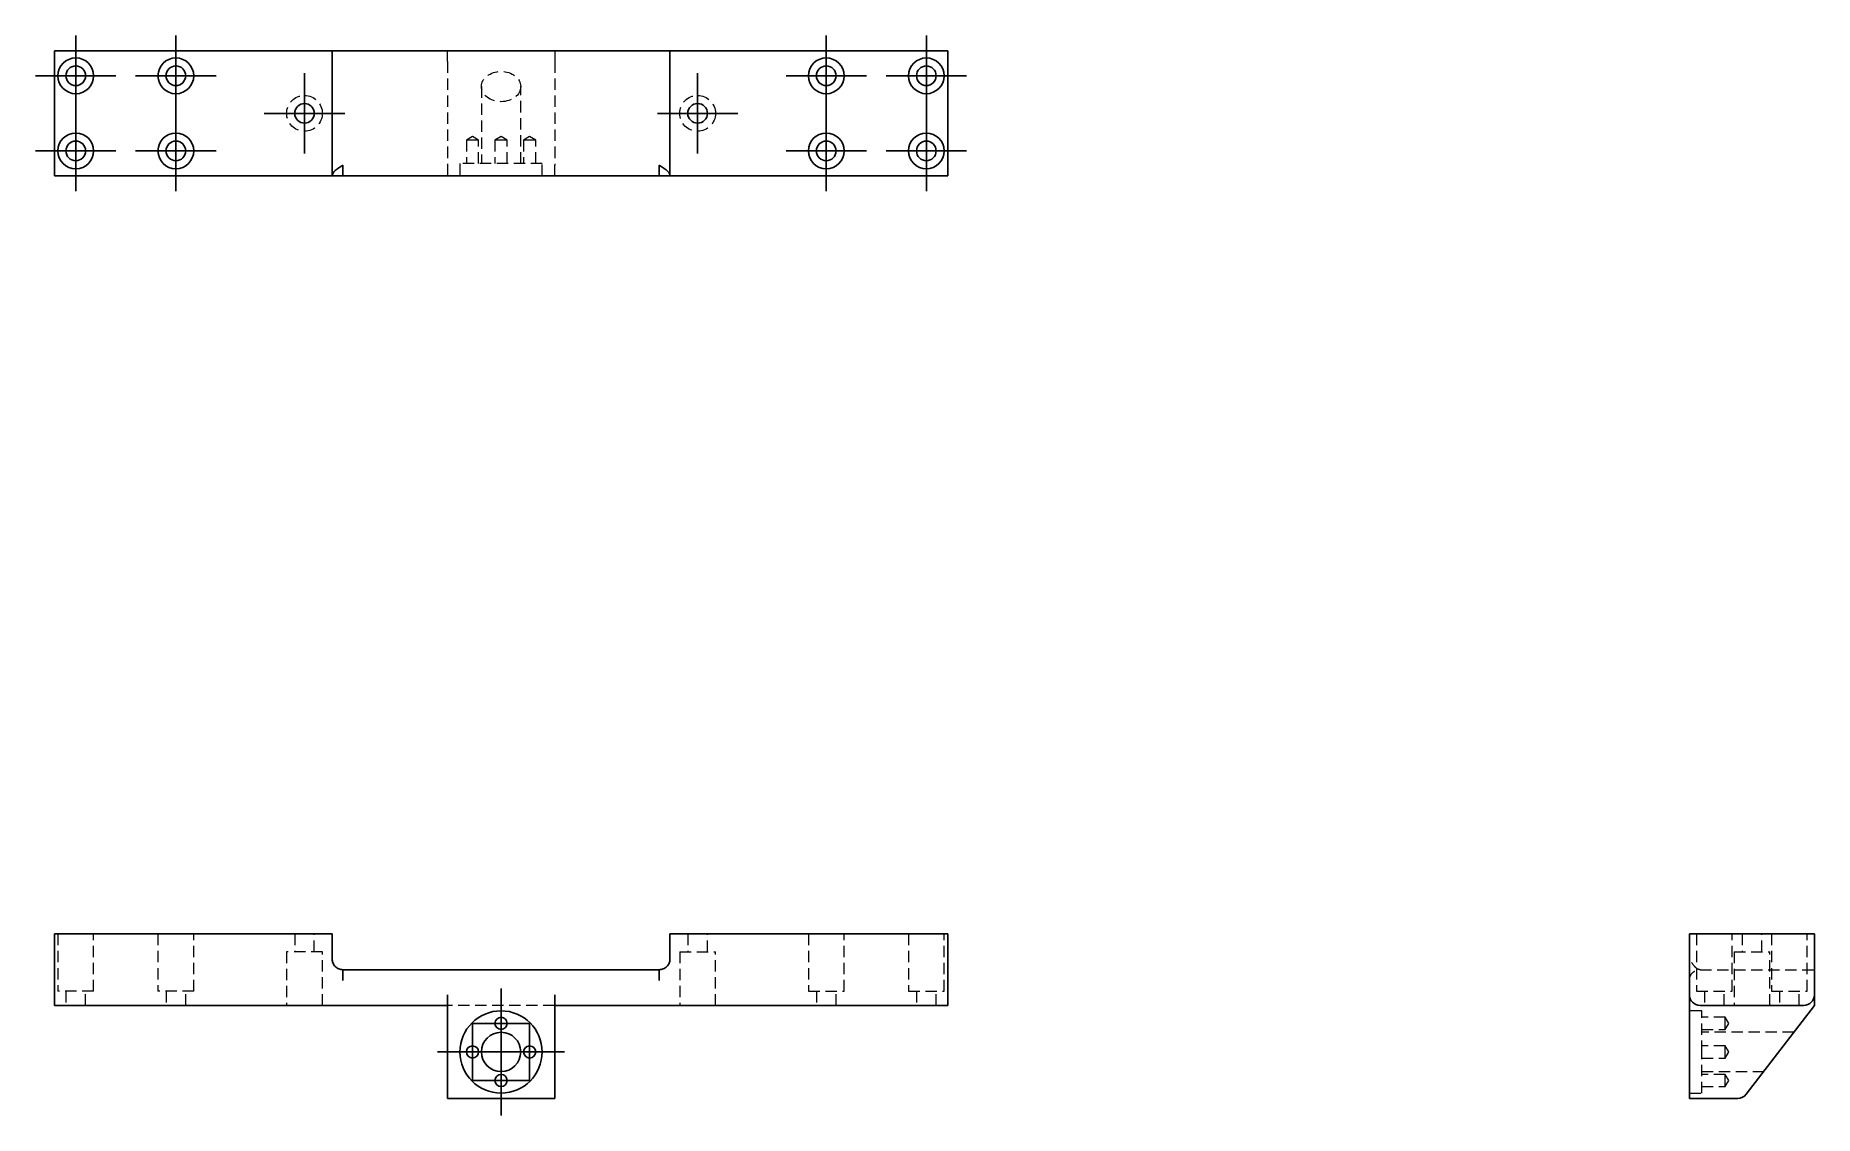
# Model space of a CAD drawing. Header units: millimetres. Extents: x 31 to 230, y 46 to 167.
import ezdxf

# ---------------------------------------------------------------- set-up
doc = ezdxf.new("R2010")
doc.units = ezdxf.units.MM
doc.linetypes.add('HIDDEN', pattern=[1.905, 1.27, -0.635])
doc.layers.add('10', color=7, linetype='Continuous')

# ---------------------------------------------------------------- blocks, each defined once
blk = doc.blocks.new('SW_CENTERMARKSYMBOL_0')
at = {"layer": '10', "color": 0}
for p, q in [((0, 2.5), (0, 3.18)), ((0, 0), (0, 2.5)), ((-2.5, 0), (-3.18, 0)), ((0, 0), (-2.5, 0)), ((0, 0), (0, -2.5)), ((0, 0), (2.5, 0)), ((2.5, 0), (3.18, 0)), ((0, -2.5), (0, -3.18))]:
    blk.add_line(p, q, dxfattribs=at)
blk = doc.blocks.new('SW_CENTERMARKSYMBOL_1')
at = {"layer": '10', "color": 0}
for p, q in [((0, 2.5), (0, 3.18)), ((0, 0), (0, 2.5)), ((-2.5, 0), (-3.18, 0)), ((0, 0), (-2.5, 0)), ((0, 0), (0, -2.5)), ((0, 0), (2.5, 0)), ((2.5, 0), (3.18, 0)), ((0, -2.5), (0, -3.18))]:
    blk.add_line(p, q, dxfattribs=at)
blk = doc.blocks.new('SW_CENTERMARKSYMBOL_2')
at = {"layer": '10', "color": 0}
for p, q in [((0, 2.5), (0, 3.18)), ((0, 0), (0, 2.5)), ((-2.5, 0), (-3.18, 0)), ((0, 0), (-2.5, 0)), ((0, 0), (0, -2.5)), ((0, 0), (2.5, 0)), ((2.5, 0), (3.18, 0)), ((0, -2.5), (0, -3.18))]:
    blk.add_line(p, q, dxfattribs=at)
blk = doc.blocks.new('SW_CENTERMARKSYMBOL_3')
at = {"layer": '10', "color": 0}
for p, q in [((0, 2.5), (0, 3.18)), ((0, 0), (0, 2.5)), ((-2.5, 0), (-3.18, 0)), ((0, 0), (-2.5, 0)), ((0, 0), (0, -2.5)), ((0, 0), (2.5, 0)), ((2.5, 0), (3.18, 0)), ((0, -2.5), (0, -3.18))]:
    blk.add_line(p, q, dxfattribs=at)
blk = doc.blocks.new('SW_CENTERMARKSYMBOL_4')
at = {"layer": '10', "color": 0}
for p, q in [((0, 5), (0, 7.1)), ((0, 0), (0, 2.5)), ((-5, 0), (-7.1, 0)), ((0, 0), (-2.5, 0)), ((0, 0), (0, -2.5)), ((0, 0), (2.5, 0)), ((5, 0), (7.1, 0)), ((0, -5), (0, -7.1))]:
    blk.add_line(p, q, dxfattribs=at)
blk = doc.blocks.new('SW_CENTERMARKSYMBOL_5')
at = {"layer": '10', "color": 0}
for p, q in [((0, 2.5), (0, 4.5)), ((0, 0), (0, 2.5)), ((-2.5, 0), (-4.5, 0)), ((0, 0), (-2.5, 0)), ((0, 0), (0, -2.5)), ((0, 0), (2.5, 0)), ((2.5, 0), (4.5, 0)), ((0, -2.5), (0, -4.5))]:
    blk.add_line(p, q, dxfattribs=at)
blk = doc.blocks.new('SW_CENTERMARKSYMBOL_6')
at = {"layer": '10', "color": 0}
for p, q in [((0, 2.5), (0, 4.5)), ((0, 0), (0, 2.5)), ((-2.5, 0), (-4.5, 0)), ((0, 0), (-2.5, 0)), ((0, 0), (0, -2.5)), ((0, 0), (2.5, 0)), ((2.5, 0), (4.5, 0)), ((0, -2.5), (0, -4.5))]:
    blk.add_line(p, q, dxfattribs=at)
blk = doc.blocks.new('SW_CENTERMARKSYMBOL_7')
at = {"layer": '10', "color": 0}
for p, q in [((0, 2.5), (0, 4.5)), ((0, 0), (0, 2.5)), ((-2.5, 0), (-4.5, 0)), ((0, 0), (-2.5, 0)), ((0, 0), (0, -2.5)), ((0, 0), (2.5, 0)), ((2.5, 0), (4.5, 0)), ((0, -2.5), (0, -4.5))]:
    blk.add_line(p, q, dxfattribs=at)
blk = doc.blocks.new('SW_CENTERMARKSYMBOL_8')
at = {"layer": '10', "color": 0}
for p, q in [((0, 2.5), (0, 4.5)), ((0, 0), (0, 2.5)), ((-2.5, 0), (-4.5, 0)), ((0, 0), (-2.5, 0)), ((0, 0), (0, -2.5)), ((0, 0), (2.5, 0)), ((2.5, 0), (4.5, 0)), ((0, -2.5), (0, -4.5))]:
    blk.add_line(p, q, dxfattribs=at)
blk = doc.blocks.new('SW_CENTERMARKSYMBOL_9')
at = {"layer": '10', "color": 0}
for p, q in [((0, 2.5), (0, 4.5)), ((0, 0), (0, 2.5)), ((-2.5, 0), (-4.5, 0)), ((0, 0), (-2.5, 0)), ((0, 0), (0, -2.5)), ((0, 0), (2.5, 0)), ((2.5, 0), (4.5, 0)), ((0, -2.5), (0, -4.5))]:
    blk.add_line(p, q, dxfattribs=at)
blk = doc.blocks.new('SW_CENTERMARKSYMBOL_10')
at = {"layer": '10', "color": 0}
for p, q in [((0, 2.5), (0, 4.5)), ((0, 0), (0, 2.5)), ((-2.5, 0), (-4.5, 0)), ((0, 0), (-2.5, 0)), ((0, 0), (0, -2.5)), ((0, 0), (2.5, 0)), ((2.5, 0), (4.5, 0)), ((0, -2.5), (0, -4.5))]:
    blk.add_line(p, q, dxfattribs=at)
blk = doc.blocks.new('SW_CENTERMARKSYMBOL_11')
at = {"layer": '10', "color": 0}
for p, q in [((0, 2.5), (0, 4.5)), ((0, 0), (0, 2.5)), ((-2.5, 0), (-4.5, 0)), ((0, 0), (-2.5, 0)), ((0, 0), (0, -2.5)), ((0, 0), (2.5, 0)), ((2.5, 0), (4.5, 0)), ((0, -2.5), (0, -4.5))]:
    blk.add_line(p, q, dxfattribs=at)
blk = doc.blocks.new('SW_CENTERMARKSYMBOL_12')
at = {"layer": '10', "color": 0}
for p, q in [((0, 2.5), (0, 4.5)), ((0, 0), (0, 2.5)), ((-2.5, 0), (-4.5, 0)), ((0, 0), (-2.5, 0)), ((0, 0), (0, -2.5)), ((0, 0), (2.5, 0)), ((2.5, 0), (4.5, 0)), ((0, -2.5), (0, -4.5))]:
    blk.add_line(p, q, dxfattribs=at)
blk = doc.blocks.new('SW_CENTERMARKSYMBOL_13')
at = {"layer": '10', "color": 0}
for p, q in [((0, 2.5), (0, 4.5)), ((0, 0), (0, 2.5)), ((-2.5, 0), (-4.5, 0)), ((0, 0), (-2.5, 0)), ((0, 0), (0, -2.5)), ((0, 0), (2.5, 0)), ((2.5, 0), (4.5, 0)), ((0, -2.5), (0, -4.5))]:
    blk.add_line(p, q, dxfattribs=at)
blk = doc.blocks.new('SW_CENTERMARKSYMBOL_14')
at = {"layer": '10', "color": 0}
for p, q in [((0, 2.5), (0, 4.5)), ((0, 0), (0, 2.5)), ((-2.5, 0), (-4.5, 0)), ((0, 0), (-2.5, 0)), ((0, 0), (0, -2.5)), ((0, 0), (2.5, 0)), ((2.5, 0), (4.5, 0)), ((0, -2.5), (0, -4.5))]:
    blk.add_line(p, q, dxfattribs=at)

msp = doc.modelspace()

# ---------------------------------------------------------------- linework, layer by layer
at = {"color": 7, "linetype": 'Continuous', "lineweight": 25}
for p, q in [((33, 165), (64.1, 165)), ((33, 165), (33, 151)), ((64.1, 151), (64.1, 165)), ((64.1, 165), (65.3, 165)), ((65.3, 165), (100.7, 165)), ((100.7, 165), (101.9, 165)), ((101.9, 165), (133, 165)), ((101.9, 151), (101.9, 165)), ((133, 165), (133, 151)), ((33, 151), (64.1, 151)), ((65.3, 151), (100.7, 151)), ((101.9, 151), (133, 151)), ((33, 66.2), (64.1, 66.2)), ((33, 59.4), (33, 66.2)), ((64.1, 66.2), (64.1, 63.4)), ((101.9, 63.4), (101.9, 66.2)), ((101.9, 66.2), (133, 66.2)), ((133, 66.2), (133, 59.4)), ((216, 66.2), (216, 59.4)), ((230, 66.2), (216, 66.2)), ((230, 66.2), (230, 59.4)), ((65.3, 62.2), (100.7, 62.2)), ((33, 58.2), (33, 59.4)), ((77, 58.2), (33, 58.2)), ((77, 47.8), (77, 59.4)), ((89, 59.4), (89, 47.8)), ((133, 58.2), (89, 58.2)), ((133, 59.4), (133, 58.2)), ((216, 59.4), (216, 47.8)), ((228.8, 58.2), (217.2, 58.2)), ((222.36, 48.27), (230, 58.2)), ((230, 58.2), (230, 59.4)), ((89, 47.8), (77, 47.8)), ((221.41, 47.8), (216, 47.8))]:
    msp.add_line(p, q, dxfattribs=at)
at = {"color": 7, "linetype": 'HIDDEN', "lineweight": 18}
for p, q in [((77, 163.8), (77, 165)), ((77, 163.8), (77, 152.2)), ((89, 165), (89, 163.8)), ((89, 163.8), (89, 152.2)), ((80.8, 161), (80.8, 152.4)), ((85.2, 152.4), (85.2, 161)), ((79.8, 155.41), (79.12, 155)), ((80.48, 155), (79.8, 155.41)), ((83, 155.41), (82.32, 155)), ((83.68, 155), (83, 155.41)), ((86.2, 155.41), (85.52, 155)), ((86.88, 155), (86.2, 155.41)), ((80.48, 155), (79.12, 155)), ((79.12, 155), (79.12, 152.4)), ((80.48, 152.4), (80.48, 155)), ((83.68, 155), (82.32, 155)), ((82.32, 155), (82.32, 152.4)), ((83.68, 152.4), (83.68, 155)), ((86.88, 155), (85.52, 155)), ((85.52, 155), (85.52, 152.4)), ((86.88, 152.4), (86.88, 155)), ((77, 152.2), (77, 151)), ((87.6, 152.4), (78.4, 152.4)), ((78.4, 152.4), (78.4, 151)), ((87.6, 151), (87.6, 152.4)), ((89, 151), (89, 152.2)), ((33.4, 66.2), (33.4, 59.8)), ((37.4, 59.8), (37.4, 66.2)), ((44.6, 66.2), (44.6, 59.8)), ((48.6, 59.8), (48.6, 66.2)), ((59.9, 66.2), (59.9, 64.2)), ((62.1, 64.2), (62.1, 66.2)), ((103.9, 66.2), (103.9, 64.2)), ((106.1, 64.2), (106.1, 66.2)), ((117.4, 66.2), (117.4, 59.8)), ((121.4, 59.8), (121.4, 66.2)), ((128.6, 66.2), (128.6, 59.8)), ((132.6, 59.8), (132.6, 66.2)), ((216.8, 66.2), (216.8, 59.8)), ((220.8, 59.8), (220.8, 66.2)), ((221.9, 66.2), (221.9, 64.2)), ((224.1, 64.2), (224.1, 66.2)), ((225.2, 66.2), (225.2, 59.8)), ((229.2, 59.8), (229.2, 66.2)), ((63, 64.2), (59, 64.2)), ((59, 64.2), (59, 58.2)), ((63, 58.2), (63, 64.2)), ((103, 64.2), (107, 64.2)), ((103, 64.2), (103, 58.2)), ((107, 58.2), (107, 64.2)), ((221, 64.2), (225, 64.2)), ((221, 64.2), (221, 58.2)), ((225, 58.2), (225, 64.2)), ((217.2, 62.2), (230, 62.2)), ((37.4, 59.8), (33.4, 59.8)), ((34.3, 59.8), (34.3, 58.2)), ((36.5, 58.2), (36.5, 59.8)), ((48.6, 59.8), (44.6, 59.8)), ((45.5, 59.8), (45.5, 58.2)), ((47.7, 58.2), (47.7, 59.8)), ((117.4, 59.8), (121.4, 59.8)), ((118.3, 59.8), (118.3, 58.2)), ((120.5, 58.2), (120.5, 59.8)), ((128.6, 59.8), (132.6, 59.8)), ((129.5, 59.8), (129.5, 58.2)), ((131.7, 58.2), (131.7, 59.8)), ((216.8, 59.8), (220.8, 59.8)), ((217.7, 59.8), (217.7, 58.2)), ((219.9, 58.2), (219.9, 59.8)), ((225.2, 59.8), (229.2, 59.8)), ((226.1, 59.8), (226.1, 58.2)), ((228.3, 58.2), (228.3, 59.8)), ((89, 58.2), (77, 58.2)), ((217.4, 57.6), (216, 57.6)), ((217.4, 53), (217.4, 57.6)), ((220, 56.88), (217.4, 56.88)), ((220, 56.2), (220, 56.88)), ((220.41, 56.2), (220, 56.88)), ((220, 55.52), (220, 56.2)), ((220, 55.52), (220.41, 56.2)), ((217.4, 55.52), (220, 55.52)), ((227.69, 55.2), (217.4, 55.2)), ((220, 53.68), (217.4, 53.68)), ((217.4, 48.4), (217.4, 53)), ((217.4, 52.32), (220, 52.32)), ((220, 53), (220, 53.68)), ((220.41, 53), (220, 53.68)), ((220, 52.32), (220, 53)), ((220, 52.32), (220.41, 53)), ((217.4, 50.8), (224.31, 50.8)), ((220, 50.48), (217.4, 50.48)), ((220, 49.8), (220, 50.48)), ((220.41, 49.8), (220, 50.48)), ((220, 49.12), (220, 49.8)), ((220, 49.12), (220.41, 49.8)), ((216, 48.4), (217.4, 48.4)), ((217.4, 49.12), (220, 49.12))]:
    msp.add_line(p, q, dxfattribs=at)
at = {"color": 7, "linetype": 'Continuous', "lineweight": 25}
for centre, radius in [((35.4, 162.2), 2), ((35.4, 162.2), 1.1), ((46.6, 162.2), 2), ((46.6, 162.2), 1.1), ((119.4, 162.2), 2), ((119.4, 162.2), 1.1), ((130.6, 162.2), 2), ((130.6, 162.2), 1.1), ((61, 158), 1.1), ((105, 158), 1.1), ((35.4, 153.8), 2), ((46.6, 153.8), 2), ((119.4, 153.8), 2), ((130.6, 153.8), 2), ((35.4, 153.8), 1.1), ((46.6, 153.8), 1.1), ((119.4, 153.8), 1.1), ((130.6, 153.8), 1.1), ((83, 53), 4.6), ((83, 56.2), 0.68), ((83, 53), 2.2), ((79.8, 53), 0.68), ((86.2, 53), 0.68), ((83, 49.8), 0.68)]:
    msp.add_circle(centre, radius, dxfattribs=at)
at = {"color": 7, "linetype": 'HIDDEN', "lineweight": 18}
for centre in [(61, 158), (105, 158)]:
    msp.add_circle(centre, 2, dxfattribs=at)
at = {"color": 7, "linetype": 'Continuous', "lineweight": 25}
for centre, start, end in [((217.2, 59.4), 180, 270), ((228.8, 59.4), 270, 0), ((221.41, 49), 270, 322.4314)]:
    msp.add_arc(centre, 1.2, start, end, dxfattribs=at)
at = {"color": 7, "linetype": 'HIDDEN', "lineweight": 18}
msp.add_ellipse((83, 161), major_axis=(2.2, 0), ratio=0.769231, dxfattribs=at)
at = {"color": 7, "linetype": 'Continuous', "lineweight": 25}
for points, knots in [([(65.3, 152.2), (65.14, 152.1), (64.99, 152), (64.7, 151.8), (64.56, 151.7), (64.34, 151.5), (64.25, 151.4), (64.13, 151.2), (64.1, 151.1), (64.1, 151)], [0, 0, 0, 0, 0.25, 0.25, 0.5, 0.5, 0.75, 0.75, 1, 1, 1, 1]), ([(65.3, 151), (65.3, 151), (65.3, 151.03), (65.3, 151.15), (65.3, 151.24), (65.3, 151.46), (65.3, 151.6), (65.3, 151.89), (65.3, 152.04), (65.3, 152.2)], [0, 0, 0, 0, 0.25, 0.25, 0.5, 0.5, 0.75, 0.75, 1, 1, 1, 1]), ([(100.7, 152.2), (100.86, 152.1), (101.01, 152), (101.3, 151.8), (101.44, 151.7), (101.66, 151.5), (101.75, 151.4), (101.87, 151.2), (101.9, 151.1), (101.9, 151)], [0, 0, 0, 0, 0.25, 0.25, 0.5, 0.5, 0.75, 0.75, 1, 1, 1, 1]), ([(100.7, 151), (100.7, 151), (100.7, 151.03), (100.7, 151.15), (100.7, 151.24), (100.7, 151.46), (100.7, 151.6), (100.7, 151.89), (100.7, 152.04), (100.7, 152.2)], [0, 0, 0, 0, 0.25, 0.25, 0.5, 0.5, 0.75, 0.75, 1, 1, 1, 1]), ([(65.3, 151), (65.18, 151), (65.06, 151), (64.87, 151), (64.79, 151), (64.56, 151), (64.45, 151), (64.28, 151), (64.21, 151), (64.12, 151), (64.1, 151), (64.1, 151)], [0, 0, 0, 0, 0.125, 0.125, 0.25, 0.25, 0.5, 0.5, 0.75, 0.75, 1, 1, 1, 1]), ([(100.7, 151), (100.82, 151), (100.94, 151), (101.13, 151), (101.21, 151), (101.44, 151), (101.55, 151), (101.72, 151), (101.79, 151), (101.88, 151), (101.9, 151), (101.9, 151)], [0, 0, 0, 0, 0.125, 0.125, 0.25, 0.25, 0.5, 0.5, 0.75, 0.75, 1, 1, 1, 1]), ([(65.3, 62.2), (65.14, 62.2), (64.99, 62.23), (64.7, 62.35), (64.56, 62.44), (64.34, 62.66), (64.25, 62.8), (64.13, 63.09), (64.1, 63.24), (64.1, 63.4)], [0, 0, 0, 0, 0.25, 0.25, 0.5, 0.5, 0.75, 0.75, 1, 1, 1, 1]), ([(65.3, 61), (65.3, 61.16), (65.3, 61.31), (65.3, 61.6), (65.3, 61.74), (65.3, 61.96), (65.3, 62.05), (65.3, 62.17), (65.3, 62.2), (65.3, 62.2)], [0, 0, 0, 0, 0.25, 0.25, 0.5, 0.5, 0.75, 0.75, 1, 1, 1, 1]), ([(100.7, 62.2), (100.86, 62.2), (101.01, 62.23), (101.3, 62.35), (101.44, 62.44), (101.66, 62.66), (101.75, 62.8), (101.87, 63.09), (101.9, 63.24), (101.9, 63.4)], [0, 0, 0, 0, 0.25, 0.25, 0.5, 0.5, 0.75, 0.75, 1, 1, 1, 1]), ([(100.7, 61), (100.7, 61.16), (100.7, 61.31), (100.7, 61.6), (100.7, 61.74), (100.7, 61.96), (100.7, 62.05), (100.7, 62.17), (100.7, 62.2), (100.7, 62.2)], [0, 0, 0, 0, 0.25, 0.25, 0.5, 0.5, 0.75, 0.75, 1, 1, 1, 1])]:
    msp.add_open_spline(points, degree=3, knots=knots, dxfattribs=at)
at = {"color": 7, "linetype": 'HIDDEN', "lineweight": 18}
for points, knots in [([(217.2, 62.2), (217.1, 62.2), (217, 62.23), (216.8, 62.35), (216.7, 62.44), (216.5, 62.66), (216.4, 62.8), (216.2, 63.09), (216.1, 63.24), (216, 63.4)], [0, 0, 0, 0, 0.25, 0.25, 0.5, 0.5, 0.75, 0.75, 1, 1, 1, 1]), ([(216, 61), (216, 61.16), (216.03, 61.31), (216.15, 61.6), (216.24, 61.74), (216.46, 61.96), (216.6, 62.05), (216.89, 62.17), (217.04, 62.2), (217.2, 62.2)], [0, 0, 0, 0, 0.25, 0.25, 0.5, 0.5, 0.75, 0.75, 1, 1, 1, 1]), ([(216, 61.23), (216, 61.22), (216, 61.16), (216, 61.14), (216, 61.12)], [0, 0, 0, 0, 0.159972, 1, 1, 1, 1]), ([(216, 61.11), (216, 61.11), (216.01, 61.11), (216.01, 61.12), (216.01, 61.13)], [0, 0, 0, 0, 0.0375264, 1, 1, 1, 1])]:
    msp.add_open_spline(points, degree=3, knots=knots, dxfattribs=at)

# ---------------------------------------------------------------- block references
at = {"layer": '10'}
for name, p in [('SW_CENTERMARKSYMBOL_11', (35.4, 162.2)), ('SW_CENTERMARKSYMBOL_10', (46.6, 162.2)), ('SW_CENTERMARKSYMBOL_6', (119.4, 162.2)), ('SW_CENTERMARKSYMBOL_7', (130.6, 162.2)), ('SW_CENTERMARKSYMBOL_12', (61, 158)), ('SW_CENTERMARKSYMBOL_5', (105, 158)), ('SW_CENTERMARKSYMBOL_14', (35.4, 153.8)), ('SW_CENTERMARKSYMBOL_13', (46.6, 153.8)), ('SW_CENTERMARKSYMBOL_8', (119.4, 153.8)), ('SW_CENTERMARKSYMBOL_9', (130.6, 153.8)), ('SW_CENTERMARKSYMBOL_4', (83, 53)), ('SW_CENTERMARKSYMBOL_0', (83, 56.2)), ('SW_CENTERMARKSYMBOL_2', (79.8, 53)), ('SW_CENTERMARKSYMBOL_1', (86.2, 53)), ('SW_CENTERMARKSYMBOL_3', (83, 49.8))]:
    msp.add_blockref(name, p, dxfattribs=at)

doc.saveas('drawing.dxf')
